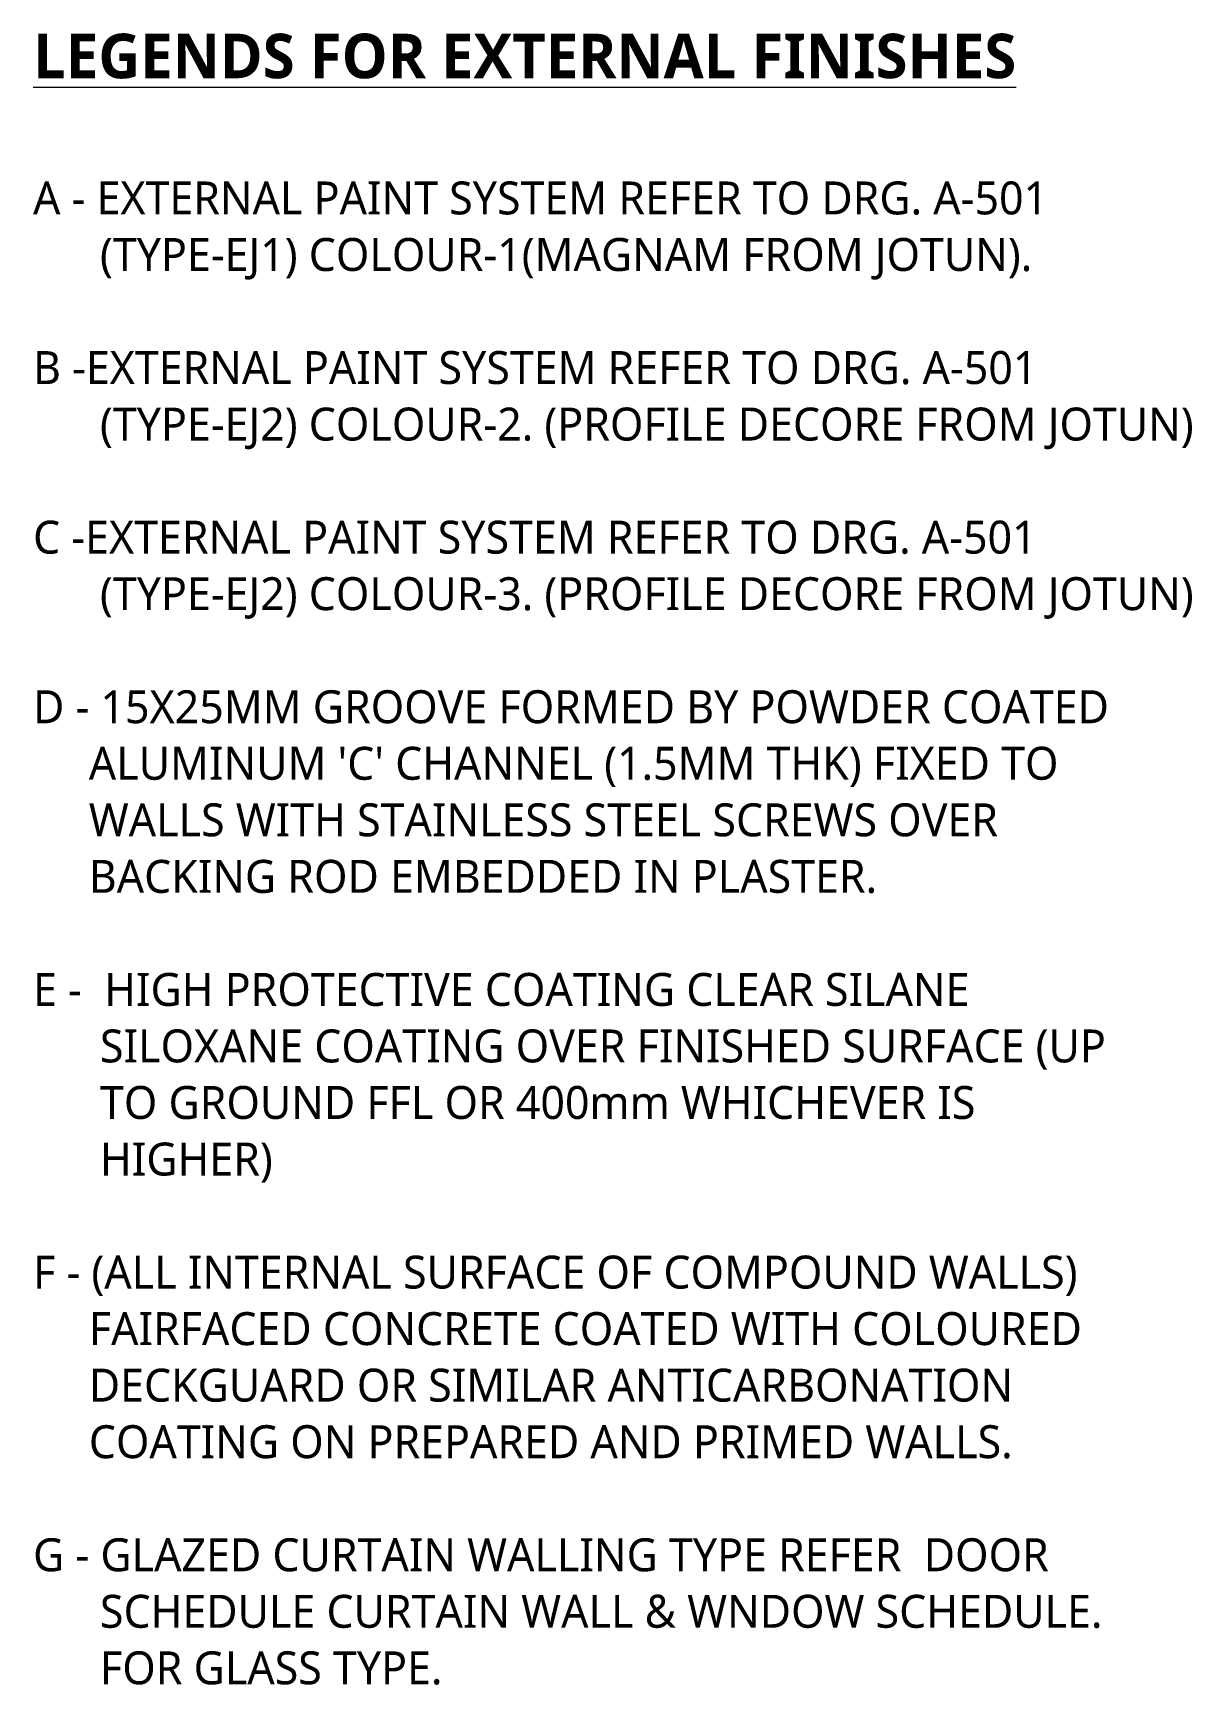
# Model space of a CAD drawing. Header units: millimetres. Extents: x -15568 to 101774, y -1636 to 15232.
# Drawn here: x 95265 to 101774, y 5955 to 15232 of the extents above; entities that cross this region are included whole.
import ezdxf

# ---------------------------------------------------------------- set-up
doc = ezdxf.new("R2010")
doc.units = ezdxf.units.MM
doc.layers.add('G-ANNO-TEXT', color=231, linetype='Continuous', lineweight=9)
doc.styles.add('Lucida Sans Unicode_1', font='l_10646.ttf', dxfattribs={"height": 185})
doc.styles.add('Lucida Sans Unicode_B', font='', dxfattribs={"height": 250})
doc.styles.get('Lucida Sans Unicode_B').set_extended_font_data('Lucida Sans Unicode', bold=True)

msp = doc.modelspace()

# ---------------------------------------------------------------- texts
at = {"layer": 'G-ANNO-TEXT', "color": 7, "attachment_point": 1}
for s, insert, char_height, width, style in [('\\LLEGENDS FOR EXTERNAL FINISHES', (95265.4, 15228.1), 250, 7223.204, 'Lucida Sans Unicode_B'), ('A - EXTERNAL PAINT SYSTEM REFER TO DRG. A-501', (95265.4, 14398.3), 185, 8129.111, 'Lucida Sans Unicode_1'), ('      (TYPE-EJ1) COLOUR-1(MAGNAM FROM JOTUN).', (95265.4, 14080.8), 185, 7936.706, 'Lucida Sans Unicode_1'), ('B -EXTERNAL PAINT SYSTEM REFER TO DRG. A-501', (95265.4, 13445.8), 185, 7984.807, 'Lucida Sans Unicode_1'), ('      (TYPE-EJ2) COLOUR-2. (PROFILE DECORE FROM JOTUN)', (95265.4, 13128.3), 185, 9179.322, 'Lucida Sans Unicode_1'), ('C -EXTERNAL PAINT SYSTEM REFER TO DRG. A-501', (95265.4, 12493.3), 185, 8024.892, 'Lucida Sans Unicode_1'), ('      (TYPE-EJ2) COLOUR-3. (PROFILE DECORE FROM JOTUN)', (95265.4, 12175.8), 185, 9179.322, 'Lucida Sans Unicode_1'), ('D - 15X25MM GROOVE FORMED BY POWDER COATED', (95265.4, 11540.8), 185, 8337.55, 'Lucida Sans Unicode_1'), ("     ALUMINUM 'C' CHANNEL (1.5MM THK) FIXED TO", (95265.4, 11223.3), 185, 7976.791, 'Lucida Sans Unicode_1'), ('     WALLS WITH STAINLESS STEEL SCREWS OVER', (95265.4, 10905.8), 185, 7447.677, 'Lucida Sans Unicode_1'), ('     BACKING ROD EMBEDDED IN PLASTER.', (95265.4, 10588.3), 185, 6509.703, 'Lucida Sans Unicode_1'), ('E -  HIGH PROTECTIVE COATING CLEAR SILANE', (95265.4, 9953.3), 185, 7335.441, 'Lucida Sans Unicode_1'), ('      SILOXANE COATING OVER FINISHED SURFACE (UP', (95265.4, 9635.8), 185, 8305.483, 'Lucida Sans Unicode_1'), ('      TO GROUND FFL OR 400mm WHICHEVER IS ', (95265.4, 9318.3), 185, 7431.643, 'Lucida Sans Unicode_1'), ('      HIGHER)', (95265.4, 9000.8), 185, 1899.999, 'Lucida Sans Unicode_1'), ('F - (ALL INTERNAL SURFACE OF COMPOUND WALLS)', (95265.4, 8365.8), 185, 8097.044, 'Lucida Sans Unicode_1'), ('     FAIRFACED CONCRETE COATED WITH COLOURED', (95265.4, 8048.3), 185, 8201.263, 'Lucida Sans Unicode_1'), ('     DECKGUARD OR SIMILAR ANTICARBONATION', (95265.4, 7730.8), 185, 7583.964, 'Lucida Sans Unicode_1'), ('     COATING ON PREPARED AND PRIMED WALLS.', (95265.4, 7413.3), 185, 7551.896, 'Lucida Sans Unicode_1'), ('G - GLAZED CURTAIN WALLING TYPE REFER  DOOR ', (95265.4, 6778.3), 185, 8016.875, 'Lucida Sans Unicode_1'), ('      SCHEDULE CURTAIN WALL & WNDOW SCHEDULE.', (95265.4, 6460.8), 185, 8233.331, 'Lucida Sans Unicode_1'), ('      FOR GLASS TYPE.', (95265.4, 6143.3), 185, 3286.919, 'Lucida Sans Unicode_1')]:
    msp.add_mtext(s, dxfattribs=dict(at, insert=insert, char_height=char_height, width=width, style=style))

doc.saveas('drawing.dxf')
